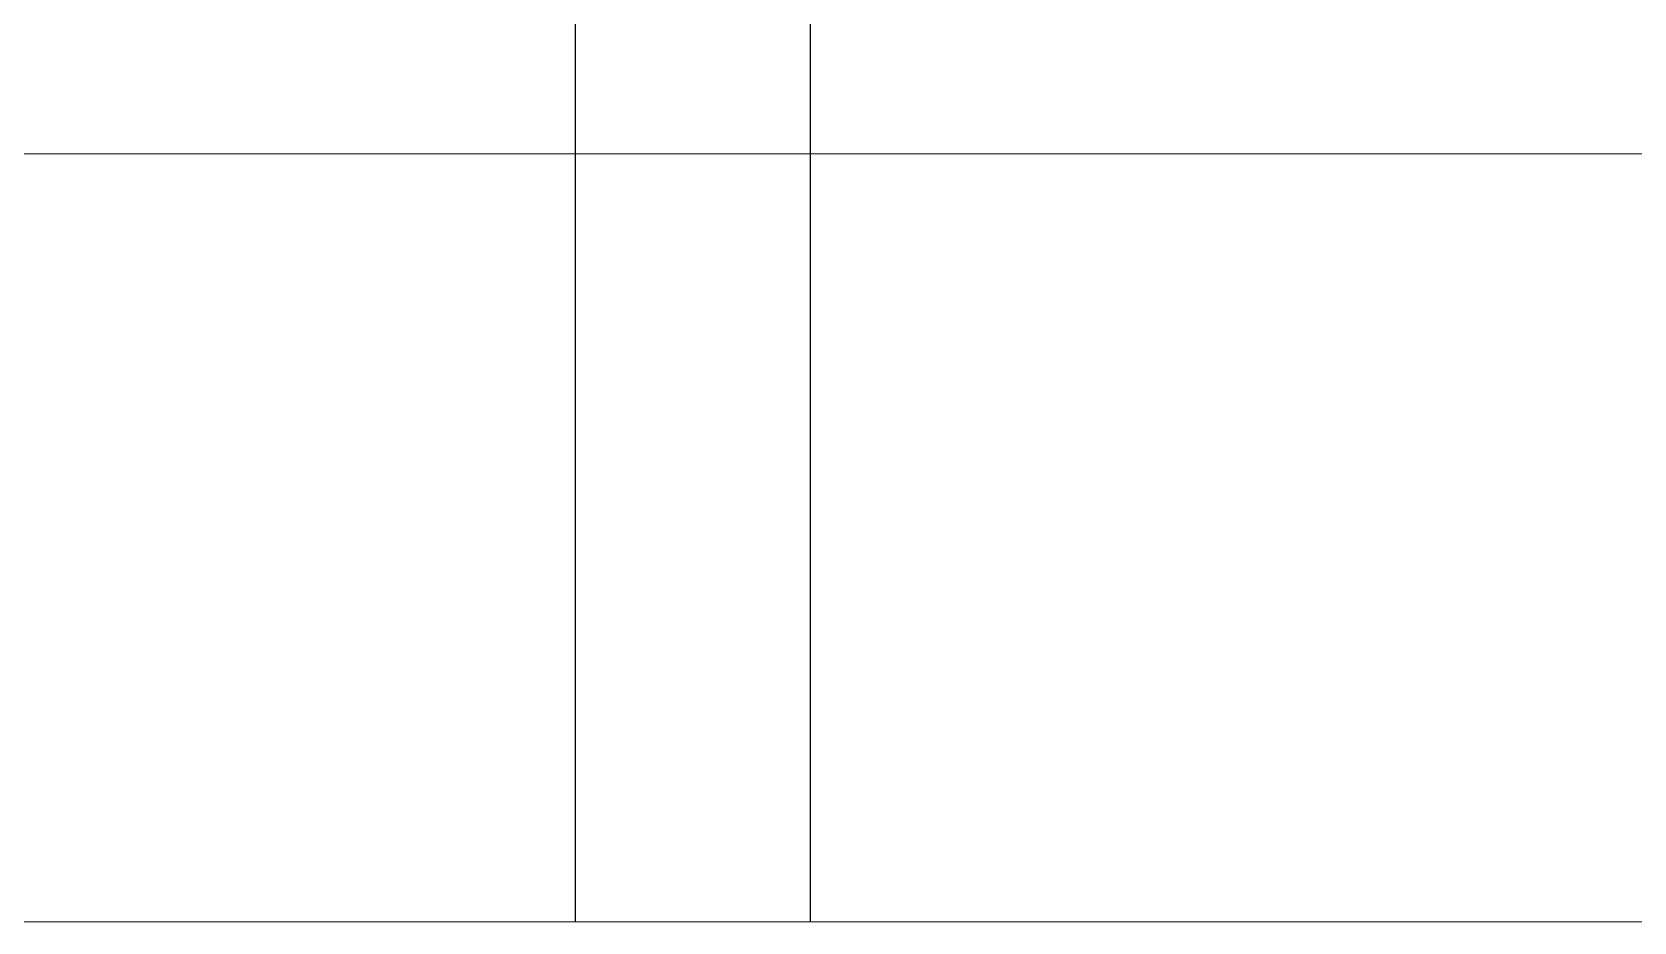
# Model space of a CAD drawing. Header units: millimetres. Extents: x 0 to 420000, y 0 to 297000.
# Drawn here: x 119357 to 128217, y 34450 to 39375 of the extents above; entities that cross this region are included whole.
import ezdxf

# ---------------------------------------------------------------- set-up
doc = ezdxf.new("R2010")
doc.units = ezdxf.units.MM
doc.linetypes.add('CEN', pattern=[62, 60, -1, 0, -1])
for name, color, linetype, lineweight in [('A-AXIS-LINE', 1, 'CEN', 15), ('A-ELEV-LIN2', 7, 'Continuous', 25), ('A-XXXX-FIN2', 6, 'Continuous', 20)]:
    doc.layers.add(name, color=color, linetype=linetype, lineweight=lineweight)

# ---------------------------------------------------------------- blocks, each defined once
blk = doc.blocks.new('axis(211208)')
at = {"layer": 'A-AXIS-LINE', "ltscale": 1000}
for p, q in [((4631788.1, -426868.7), (4955413.1, -426868.7)), ((4631788.1, -431118.7), (4955413.1, -431118.7))]:
    blk.add_line(p, q, dxfattribs=at)
blk = doc.blocks.new('지하2층')
at = {"layer": 'A-XXXX-FIN2'}
blk.add_line((4734173.8, -391118.7), (4682323.8, -391118.7), dxfattribs=at)
blk = doc.blocks.new('냉동층(220321)')
at = {"layer": 'A-ELEV-LIN2'}
for p, q in [((4692673.8, -411118.7), (4692673.8, -402868.7)), ((4693973.8, -411118.7), (4693973.8, -402868.7))]:
    blk.add_line(p, q, dxfattribs=at)

msp = doc.modelspace()

# ---------------------------------------------------------------- block references
for name, p in [('냉동층(220321)', (-4570311.3, 445568.7)), ('지하2층', (-4570311.3, 425568.7))]:
    msp.add_blockref(name, p)
at = {"layer": 'A-AXIS-LINE'}
msp.add_blockref('axis(211208)', (-4581588.1, 465568.7), dxfattribs=at)

doc.saveas('drawing.dxf')
